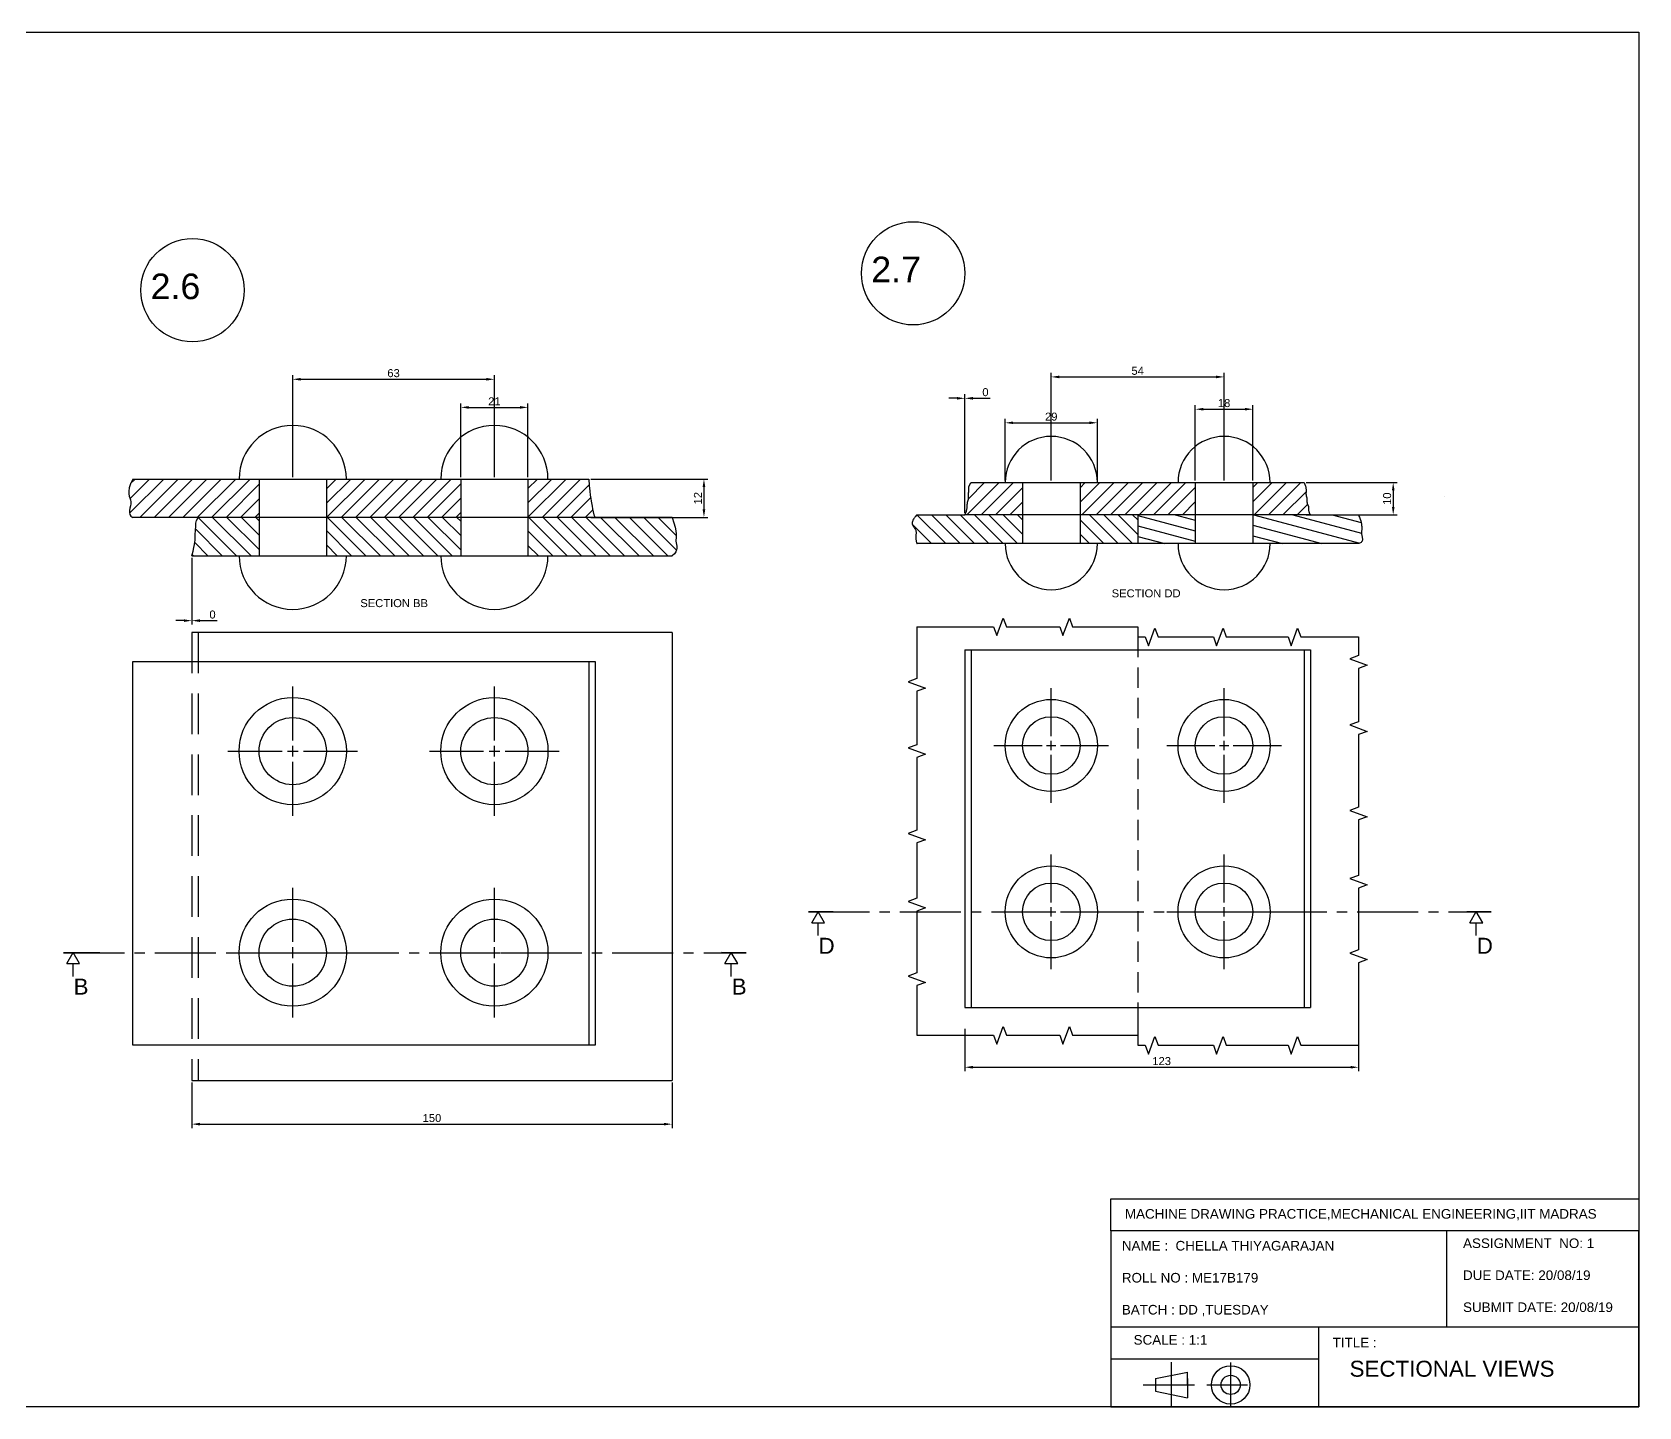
# Model space of a CAD drawing. Header units: millimetres. Extents: x 3067 to 6578, y 1382 to 1935.
# Drawn here: x 6076 to 6578, y 1505 to 1935 of the extents above; entities that cross this region are included whole.
import ezdxf

# ---------------------------------------------------------------- set-up
doc = ezdxf.new("R2010")
doc.units = ezdxf.units.MM
for name, pattern in [('CENTER', [50.8, 31.75, -6.35, 6.35, -6.35]), ('CENTER2', [28.575, 19.05, -3.175, 3.175, -3.175]), ('DASHED', [19.05, 12.7, -6.35]), ('HIDDEN', [9.525, 6.35, -3.175])]:
    doc.linetypes.add(name, pattern=pattern)
doc.styles.get("Standard").update_dxf_attribs({"font": 'arial.ttf'})
doc.dimstyles.new('chella', dxfattribs={"dimtxt": 2.5, "dimasz": 2.5, "dimexe": 1.25, "dimexo": 0.625, "dimtad": 1, "dimdec": 0, "dimtxsty": 'Standard', "dimcen": 2.5, "dimclrd": 3, "dimclre": 3, "dimclrt": 4, "dimadec": 0, "dimazin": 0, "dimtfac": 1, "dimtdec": 0, "dimtmove": 0, "dimatfit": 3, "dimfxl": 1, "dimarcsym": 0})
pattern_1 = [(135, (-13684.0296, -9040.3684), (-2.24506403, -2.24506403), [])]

# ---------------------------------------------------------------- blocks, each defined once
blk = doc.blocks.new('*U44')
at = {"color": 0, "linetype": 'CENTER2', "transparency": 16777216}
for p, q in [((0, 3.35), (0, 20.25)), ((-20.25, 0), (-3.35, 0)), ((3.35, 0), (20.25, 0)), ((0, -20.25), (0, -3.35))]:
    blk.add_line(p, q, dxfattribs=at)
at = {"color": 0, "linetype": 'Continuous', "transparency": 16777216}
for p, q in [((-1.675, 0), (1.675, 0)), ((0, -1.675), (0, 1.675))]:
    blk.add_line(p, q, dxfattribs=at)
blk = doc.blocks.new('*U45')
at = {"color": 0, "linetype": 'CENTER2', "transparency": 16777216}
for p, q in [((0, 3.35), (0, 20.25)), ((-20.25, 0), (-3.35, 0)), ((3.35, 0), (20.25, 0)), ((0, -20.25), (0, -3.35))]:
    blk.add_line(p, q, dxfattribs=at)
at = {"color": 0, "linetype": 'Continuous', "transparency": 16777216}
for p, q in [((-1.675, 0), (1.675, 0)), ((0, -1.675), (0, 1.675))]:
    blk.add_line(p, q, dxfattribs=at)
blk = doc.blocks.new('*U46')
at = {"color": 0, "linetype": 'CENTER2', "transparency": 16777216}
for p, q in [((0, 3.35), (0, 20.25)), ((-20.25, 0), (-3.35, 0)), ((3.35, 0), (20.25, 0)), ((0, -20.25), (0, -3.35))]:
    blk.add_line(p, q, dxfattribs=at)
at = {"color": 0, "linetype": 'Continuous', "transparency": 16777216}
for p, q in [((-1.675, 0), (1.675, 0)), ((0, -1.675), (0, 1.675))]:
    blk.add_line(p, q, dxfattribs=at)
blk = doc.blocks.new('*U35')
at = {"color": 0, "linetype": 'CENTER2', "transparency": 16777216}
for p, q in [((0, 3.35), (0, 20.25)), ((-20.25, 0), (-3.35, 0)), ((3.35, 0), (20.25, 0)), ((0, -20.25), (0, -3.35))]:
    blk.add_line(p, q, dxfattribs=at)
at = {"color": 0, "linetype": 'Continuous', "transparency": 16777216}
for p, q in [((-1.675, 0), (1.675, 0)), ((0, -1.675), (0, 1.675))]:
    blk.add_line(p, q, dxfattribs=at)
blk = doc.blocks.new('*U36')
at = {"color": 0, "linetype": 'CENTER2', "transparency": 16777216}
blk.add_line((-91.32, 0), (121.97, 0), dxfattribs=at)
blk = doc.blocks.new('*U37')
at = {"color": 0, "linetype": 'CENTER2', "transparency": 16777216}
for p, q in [((0, 2.88), (0, 17.9)), ((-17.9, 0), (-2.88, 0)), ((2.88, 0), (17.9, 0)), ((0, -17.9), (0, -2.88))]:
    blk.add_line(p, q, dxfattribs=at)
at = {"color": 0, "linetype": 'Continuous', "transparency": 16777216}
for p, q in [((-1.44, 0), (1.44, 0)), ((0, -1.44), (0, 1.44))]:
    blk.add_line(p, q, dxfattribs=at)
blk = doc.blocks.new('*U38')
at = {"color": 0, "linetype": 'CENTER2', "transparency": 16777216}
for p, q in [((0, 2.88), (0, 17.9)), ((-17.9, 0), (-2.88, 0)), ((2.88, 0), (17.9, 0)), ((0, -17.9), (0, -2.88))]:
    blk.add_line(p, q, dxfattribs=at)
at = {"color": 0, "linetype": 'Continuous', "transparency": 16777216}
for p, q in [((-1.44, 0), (1.44, 0)), ((0, -1.44), (0, 1.44))]:
    blk.add_line(p, q, dxfattribs=at)
blk = doc.blocks.new('*U39')
at = {"color": 0, "linetype": 'CENTER2', "transparency": 16777216}
for p, q in [((0, 2.88), (0, 17.9)), ((-17.9, 0), (-2.88, 0)), ((2.88, 0), (17.9, 0)), ((0, -17.9), (0, -2.88))]:
    blk.add_line(p, q, dxfattribs=at)
at = {"color": 0, "linetype": 'Continuous', "transparency": 16777216}
for p, q in [((-1.44, 0), (1.44, 0)), ((0, -1.44), (0, 1.44))]:
    blk.add_line(p, q, dxfattribs=at)
blk = doc.blocks.new('*U40')
at = {"color": 0, "linetype": 'CENTER2', "transparency": 16777216}
for p, q in [((0, 2.88), (0, 17.9)), ((-17.9, 0), (-2.88, 0)), ((2.88, 0), (17.9, 0)), ((0, -17.9), (0, -2.88))]:
    blk.add_line(p, q, dxfattribs=at)
at = {"color": 0, "linetype": 'Continuous', "transparency": 16777216}
for p, q in [((-1.44, 0), (1.44, 0)), ((0, -1.44), (0, 1.44))]:
    blk.add_line(p, q, dxfattribs=at)
blk = doc.blocks.new('*U41')
at = {"color": 0, "linetype": 'CENTER2', "transparency": 16777216}
blk.add_line((-102.86, 0), (110.46, 0), dxfattribs=at)
blk = doc.blocks.new('*D91')
at = {"color": 3, "lineweight": -2, "transparency": 16777216}
for p, q in [((6209.59, 1795.96), (6209.59, 1818.98)), ((6212.09, 1817.73), (6228.09, 1817.73)), ((6230.59, 1795.96), (6230.59, 1818.98))]:
    blk.add_line(p, q, dxfattribs=at)
at = {"color": 3, "transparency": 16777216}
for points in [[(6212.09, 1818.15), (6212.09, 1817.31), (6209.59, 1817.73)], [(6228.09, 1818.15), (6228.09, 1817.31), (6230.59, 1817.73)]]:
    blk.add_solid(points, dxfattribs=at)
at = {"layer": 'Defpoints', "color": 0, "transparency": 16777216}
for p in [(6230.59, 1817.73), (6209.59, 1795.34), (6230.59, 1795.34)]:
    blk.add_point(p, dxfattribs=at)
at = {"color": 4, "transparency": 16777216, "insert": (6220.09, 1819.61), "char_height": 2.5, "attachment_point": 5}
blk.add_mtext('21', dxfattribs=at)
blk = doc.blocks.new('*D92')
at = {"color": 3, "lineweight": -2, "transparency": 16777216}
for p, q in [((6157.09, 1795.96), (6157.09, 1827.76)), ((6220.09, 1795.96), (6220.09, 1827.76)), ((6159.59, 1826.51), (6217.59, 1826.51))]:
    blk.add_line(p, q, dxfattribs=at)
at = {"color": 3, "transparency": 16777216}
for points in [[(6159.59, 1826.93), (6159.59, 1826.09), (6157.09, 1826.51)], [(6217.59, 1826.93), (6217.59, 1826.09), (6220.09, 1826.51)]]:
    blk.add_solid(points, dxfattribs=at)
at = {"layer": 'Defpoints', "color": 0, "transparency": 16777216}
for p in [(6220.09, 1826.51), (6157.09, 1795.34), (6220.09, 1795.34)]:
    blk.add_point(p, dxfattribs=at)
at = {"color": 4, "transparency": 16777216, "insert": (6188.59, 1828.41), "char_height": 2.5, "attachment_point": 5}
blk.add_mtext('63', dxfattribs=at)
blk = doc.blocks.new('*D93')
at = {"color": 3, "lineweight": -2, "transparency": 16777216}
for p, q in [((6250.22, 1795.34), (6286.82, 1795.34)), ((6285.57, 1792.84), (6285.57, 1785.84)), ((6250.22, 1783.34), (6286.82, 1783.34))]:
    blk.add_line(p, q, dxfattribs=at)
at = {"color": 3, "transparency": 16777216}
for points in [[(6285.15, 1792.84), (6285.98, 1792.84), (6285.57, 1795.34)], [(6285.15, 1785.84), (6285.98, 1785.84), (6285.57, 1783.34)]]:
    blk.add_solid(points, dxfattribs=at)
at = {"layer": 'Defpoints', "color": 0, "transparency": 16777216}
for p in [(6249.59, 1795.34), (6249.59, 1783.34), (6285.57, 1783.34)]:
    blk.add_point(p, dxfattribs=at)
at = {"color": 4, "transparency": 16777216, "insert": (6283.69, 1789.34), "char_height": 2.5, "attachment_point": 5, "rotation": 90}
blk.add_mtext('12', dxfattribs=at)
blk = doc.blocks.new('*D94')
at = {"color": 3, "lineweight": -2, "transparency": 16777216}
for p, q in [((6125.59, 1770.71), (6125.59, 1749.82)), ((6125.59, 1770.71), (6125.59, 1749.82)), ((6123.09, 1751.07), (6120.59, 1751.07)), ((6128.09, 1751.07), (6133.47, 1751.07))]:
    blk.add_line(p, q, dxfattribs=at)
at = {"color": 3, "transparency": 16777216}
for points in [[(6123.09, 1751.48), (6123.09, 1750.65), (6125.59, 1751.07)], [(6128.09, 1751.48), (6128.09, 1750.65), (6125.59, 1751.07)]]:
    blk.add_solid(points, dxfattribs=at)
at = {"layer": 'Defpoints', "color": 0, "transparency": 16777216}
for p in [(6125.59, 1771.34), (6125.59, 1771.34), (6125.59, 1751.07)]:
    blk.add_point(p, dxfattribs=at)
at = {"color": 4, "transparency": 16777216, "insert": (6132.03, 1752.97), "char_height": 2.5, "attachment_point": 5}
blk.add_mtext('0', dxfattribs=at)
blk = doc.blocks.new('*D95')
at = {"color": 3, "lineweight": -2, "transparency": 16777216}
for p, q in [((6125.59, 1606.73), (6125.59, 1592.43)), ((6275.59, 1606.73), (6275.59, 1592.43)), ((6128.09, 1593.68), (6273.09, 1593.68))]:
    blk.add_line(p, q, dxfattribs=at)
at = {"color": 3, "transparency": 16777216}
for points in [[(6128.09, 1594.1), (6128.09, 1593.27), (6125.59, 1593.68)], [(6273.09, 1594.1), (6273.09, 1593.27), (6275.59, 1593.68)]]:
    blk.add_solid(points, dxfattribs=at)
at = {"layer": 'Defpoints', "color": 0, "transparency": 16777216}
for p in [(6125.59, 1607.36), (6275.59, 1607.36), (6275.59, 1593.68)]:
    blk.add_point(p, dxfattribs=at)
at = {"color": 4, "transparency": 16777216, "insert": (6200.59, 1595.58), "char_height": 2.5, "attachment_point": 5}
blk.add_mtext('150', dxfattribs=at)
blk = doc.blocks.new('*D96')
at = {"color": 3, "lineweight": -2, "transparency": 16777216}
for p, q in [((6367.08, 1623.5), (6367.08, 1610.22)), ((6490.08, 1623.5), (6490.08, 1610.22)), ((6369.58, 1611.47), (6487.58, 1611.47))]:
    blk.add_line(p, q, dxfattribs=at)
at = {"color": 3, "transparency": 16777216}
for points in [[(6369.58, 1611.89), (6369.58, 1611.06), (6367.08, 1611.47)], [(6487.58, 1611.89), (6487.58, 1611.06), (6490.08, 1611.47)]]:
    blk.add_solid(points, dxfattribs=at)
at = {"layer": 'Defpoints', "color": 0, "transparency": 16777216}
for p in [(6367.08, 1624.13), (6490.08, 1624.13), (6490.08, 1611.47)]:
    blk.add_point(p, dxfattribs=at)
at = {"color": 4, "transparency": 16777216, "insert": (6428.58, 1613.38), "char_height": 2.5, "attachment_point": 5}
blk.add_mtext('123', dxfattribs=at)
blk = doc.blocks.new('*D97')
at = {"color": 3, "lineweight": -2, "transparency": 16777216}
for p, q in [((6439.08, 1794.88), (6439.08, 1818.4)), ((6457.08, 1794.87), (6457.08, 1818.4)), ((6441.58, 1817.15), (6454.58, 1817.15))]:
    blk.add_line(p, q, dxfattribs=at)
at = {"color": 3, "transparency": 16777216}
for points in [[(6441.58, 1817.57), (6441.58, 1816.74), (6439.08, 1817.15)], [(6454.58, 1817.57), (6454.58, 1816.74), (6457.08, 1817.15)]]:
    blk.add_solid(points, dxfattribs=at)
at = {"layer": 'Defpoints', "color": 0, "transparency": 16777216}
for p in [(6457.08, 1817.15), (6439.08, 1794.25), (6457.08, 1794.25)]:
    blk.add_point(p, dxfattribs=at)
at = {"color": 4, "transparency": 16777216, "insert": (6448.08, 1819.06), "char_height": 2.5, "attachment_point": 5}
blk.add_mtext('18', dxfattribs=at)
blk = doc.blocks.new('*D98')
at = {"color": 3, "lineweight": -2, "transparency": 16777216}
for p, q in [((6379.68, 1794.88), (6379.68, 1814.16)), ((6382.18, 1812.91), (6405.98, 1812.91)), ((6408.48, 1794.88), (6408.48, 1814.16))]:
    blk.add_line(p, q, dxfattribs=at)
at = {"color": 3, "transparency": 16777216}
for points in [[(6382.18, 1813.33), (6382.18, 1812.5), (6379.68, 1812.91)], [(6405.98, 1813.33), (6405.98, 1812.5), (6408.48, 1812.91)]]:
    blk.add_solid(points, dxfattribs=at)
at = {"layer": 'Defpoints', "color": 0, "transparency": 16777216}
for p in [(6408.48, 1812.91), (6379.68, 1794.25), (6408.48, 1794.25)]:
    blk.add_point(p, dxfattribs=at)
at = {"color": 4, "transparency": 16777216, "insert": (6394.08, 1814.82), "char_height": 2.5, "attachment_point": 5}
blk.add_mtext('29', dxfattribs=at)
blk = doc.blocks.new('*D99')
at = {"color": 3, "lineweight": -2, "transparency": 16777216}
for p, q in [((6394.08, 1794.88), (6394.08, 1828.5)), ((6448.08, 1794.88), (6448.08, 1828.5)), ((6396.58, 1827.25), (6445.58, 1827.25))]:
    blk.add_line(p, q, dxfattribs=at)
at = {"color": 3, "transparency": 16777216}
for points in [[(6396.58, 1827.66), (6396.58, 1826.83), (6394.08, 1827.25)], [(6445.58, 1827.66), (6445.58, 1826.83), (6448.08, 1827.25)]]:
    blk.add_solid(points, dxfattribs=at)
at = {"layer": 'Defpoints', "color": 0, "transparency": 16777216}
for p in [(6448.08, 1827.25), (6394.08, 1794.25), (6448.08, 1794.25)]:
    blk.add_point(p, dxfattribs=at)
at = {"color": 4, "transparency": 16777216, "insert": (6421.08, 1829.14), "char_height": 2.5, "attachment_point": 5}
blk.add_mtext('54', dxfattribs=at)
blk = doc.blocks.new('*D100')
at = {"color": 3, "lineweight": -2, "transparency": 16777216}
for p, q in [((6473.7, 1794.25), (6502.17, 1794.25)), ((6500.92, 1791.75), (6500.92, 1786.63)), ((6473.7, 1784.13), (6502.17, 1784.13))]:
    blk.add_line(p, q, dxfattribs=at)
at = {"color": 3, "transparency": 16777216}
for points in [[(6500.51, 1791.75), (6501.34, 1791.75), (6500.92, 1794.25)], [(6500.51, 1786.63), (6501.34, 1786.63), (6500.92, 1784.13)]]:
    blk.add_solid(points, dxfattribs=at)
at = {"layer": 'Defpoints', "color": 0, "transparency": 16777216}
for p in [(6473.08, 1794.25), (6473.08, 1784.13), (6500.92, 1784.13)]:
    blk.add_point(p, dxfattribs=at)
at = {"color": 4, "transparency": 16777216, "insert": (6499.02, 1789.19), "char_height": 2.5, "attachment_point": 5, "rotation": 90}
blk.add_mtext('10', dxfattribs=at)
blk = doc.blocks.new('*D101')
at = {"color": 3, "lineweight": -2, "transparency": 16777216}
for p, q in [((6364.58, 1820.57), (6362.08, 1820.57)), ((6367.08, 1784.75), (6367.08, 1821.82)), ((6367.08, 1784.75), (6367.08, 1821.82)), ((6369.58, 1820.57), (6374.96, 1820.57))]:
    blk.add_line(p, q, dxfattribs=at)
at = {"color": 3, "transparency": 16777216}
for points in [[(6364.58, 1820.98), (6364.58, 1820.15), (6367.08, 1820.57)], [(6369.58, 1820.98), (6369.58, 1820.15), (6367.08, 1820.57)]]:
    blk.add_solid(points, dxfattribs=at)
at = {"layer": 'Defpoints', "color": 0, "transparency": 16777216}
for p in [(6367.08, 1820.57), (6367.08, 1784.13), (6367.08, 1784.13)]:
    blk.add_point(p, dxfattribs=at)
at = {"color": 4, "transparency": 16777216, "insert": (6373.52, 1822.47), "char_height": 2.5, "attachment_point": 5}
blk.add_mtext('0', dxfattribs=at)

msp = doc.modelspace()

# ---------------------------------------------------------------- hatches: boundary and pattern name
h = msp.add_hatch()
h.set_pattern_fill('ANSI31', color=3)
h.set_pattern_definition([(45, (-13561.796, -9100.5875), (-2.24506403, 2.24506403), [])])
edge = h.paths.add_edge_path()
edge.add_line((6107.09, 1783.34), (6146.59, 1783.34))
edge.add_line((6146.59, 1783.34), (6146.59, 1795.34))
edge.add_line((6146.59, 1795.34), (6107.09, 1795.34))
edge.add_spline(control_points=[(6107.09, 1795.34), (6104.75, 1790.82), (6108.03, 1788.97), (6105.16, 1784.25), (6107.09, 1783.34)], knot_values=[0, 0, 0, 0, 1, 2, 2, 2, 2], degree=3, periodic=0)
h.paths.add_polyline_path([(6167.59, 1783.34), (6209.59, 1783.34), (6209.59, 1795.34), (6167.59, 1795.34)])
edge = h.paths.add_edge_path()
edge.add_spline(control_points=[(6251.59, 1783.34), (6250.93, 1784.37), (6250.75, 1786.99), (6250.05, 1789.18), (6249.59, 1795.34)], knot_values=[0, 0, 0, 0, 1, 2, 2, 2, 2], degree=3, periodic=0)
edge.add_line((6249.59, 1795.34), (6230.59, 1795.34))
edge.add_line((6230.59, 1795.34), (6230.59, 1783.34))
edge.add_line((6230.59, 1783.34), (6251.59, 1783.34))
at = {"linetype": 'DASHED'}
h = msp.add_hatch(dxfattribs=at)
h.set_pattern_fill('ANSI31', color=3)
h.set_pattern_definition([(45, (-13684.0296, -9040.3684), (-2.24506403, 2.24506403), [])])
edge = h.paths.add_edge_path()
edge.add_spline(control_points=[(6369.02, 1794.21), (6369.02, 1794.17), (6368.06, 1792.81), (6368.47, 1791.7), (6368.07, 1790.57), (6368.39, 1788.88), (6367.68, 1788.04), (6367.94, 1785.8), (6367.08, 1784.13)], knot_values=[0, 0, 0, 0, 0.944128, 1.944128, 2.944128, 3.944128, 4.944128, 5.944128, 5.944128, 5.944128, 5.944128], degree=3, periodic=0)
edge.add_line((6367.08, 1784.13), (6385.08, 1784.13))
edge.add_line((6385.08, 1784.13), (6385.08, 1794.22))
edge.add_line((6385.08, 1794.22), (6369.02, 1794.21))
h.paths.add_polyline_path([(6439.08, 1784.13), (6439.08, 1794.24), (6403.08, 1794.22), (6403.08, 1784.13)])
edge = h.paths.add_edge_path()
edge.add_line((6457.08, 1794.25), (6457.08, 1784.13))
edge.add_line((6457.08, 1784.13), (6475.08, 1784.13))
edge.add_spline(control_points=[(6475.08, 1784.13), (6474.23, 1785.33), (6474.73, 1786.81), (6473.85, 1787.48), (6474.08, 1789.41), (6473.43, 1790.55), (6473.92, 1792.56), (6473.08, 1794.25)], knot_values=[0, 0, 0, 0, 1, 2, 3, 4, 5, 5, 5, 5], degree=3, periodic=0)
edge.add_line((6473.08, 1794.25), (6457.08, 1794.25))
h = msp.add_hatch()
h.set_pattern_fill('ANSI31', color=3, angle=90)
h.set_pattern_definition([(135, (-13561.796, -9100.5875), (-2.24506403, -2.24506403), [])])
h.paths.add_polyline_path([(6167.59, 1783.34), (6167.59, 1771.34), (6209.59, 1771.34), (6209.59, 1783.34)])
edge = h.paths.add_edge_path()
edge.add_line((6146.59, 1783.34), (6127.59, 1783.34))
edge.add_spline(control_points=[(6127.59, 1783.34), (6126.62, 1781.91), (6126.96, 1780.26), (6126.45, 1777.73), (6126.7, 1775.45), (6125.59, 1771.34)], knot_values=[0, 0, 0, 0, 1, 2, 3, 3, 3, 3], degree=3, periodic=0)
edge.add_line((6125.59, 1771.34), (6146.59, 1771.34))
edge.add_line((6146.59, 1771.34), (6146.59, 1783.34))
edge = h.paths.add_edge_path()
edge.add_spline(control_points=[(6275.59, 1771.34), (6277.94, 1773.02), (6275.87, 1776.06), (6277.53, 1778.32), (6275.59, 1783.34)], knot_values=[0, 0, 0, 0, 1, 2, 2, 2, 2], degree=3, periodic=0)
edge.add_line((6275.59, 1783.34), (6257.09, 1783.34))
edge.add_line((6257.09, 1783.34), (6230.59, 1783.34))
edge.add_line((6230.59, 1783.34), (6230.59, 1771.34))
edge.add_line((6230.59, 1771.34), (6275.59, 1771.34))
h = msp.add_hatch(dxfattribs=at)
h.set_pattern_fill('ANSI31', color=3, angle=90)
h.set_pattern_definition(pattern_1)
edge = h.paths.add_edge_path()
edge.add_line((6385.08, 1775.13), (6385.08, 1784.13))
edge.add_line((6385.08, 1784.13), (6367.08, 1784.13))
edge.add_line((6367.08, 1784.13), (6352.08, 1784.13))
edge.add_spline(control_points=[(6352.08, 1784.13), (6349.54, 1781.41), (6352.38, 1779.89), (6351.46, 1777.18), (6352.08, 1775.13), (6352.08, 1775.13)], knot_values=[0, 0, 0, 0, 1, 2, 3, 3, 3, 3], degree=3, periodic=0)
edge.add_line((6352.08, 1775.13), (6385.08, 1775.13))
h = msp.add_hatch(dxfattribs=at)
h.set_pattern_fill('ANSI31', color=3, angle=90)
h.set_pattern_definition(pattern_1)
h.paths.add_polyline_path([(6403.08, 1784.13), (6403.08, 1775.13), (6421.08, 1775.13), (6421.08, 1784.13)])
h = msp.add_hatch(dxfattribs=at)
h.set_pattern_fill('ANSI31', color=3, angle=120)
h.set_pattern_definition([(165, (-13684.0296, -9040.3684), (-0.82175047, -3.0668145), [])])
h.paths.add_polyline_path([(6421.08, 1784.13), (6421.08, 1775.13), (6439.08, 1775.13), (6439.08, 1784.13)])
edge = h.paths.add_edge_path()
edge.add_line((6457.08, 1784.13), (6457.08, 1775.13))
edge.add_line((6457.08, 1775.13), (6490.08, 1775.13))
edge.add_spline(control_points=[(6490.08, 1775.13), (6492.02, 1775.65), (6490.16, 1778.63), (6491.69, 1780.21), (6490.08, 1784.13)], knot_values=[0, 0, 0, 0, 1, 2, 2, 2, 2], degree=3, periodic=0)
edge.add_line((6490.08, 1784.13), (6475.08, 1784.13))
edge.add_line((6475.08, 1784.13), (6457.08, 1784.13))

# ---------------------------------------------------------------- linework, layer by layer
at = {"color": 4}
for p, q in [((6107.09, 1795.34), (6249.59, 1795.34)), ((6146.59, 1795.34), (6146.59, 1771.34)), ((6167.59, 1795.34), (6167.59, 1771.34)), ((6209.59, 1795.34), (6209.59, 1771.34)), ((6230.59, 1795.34), (6230.59, 1771.34)), ((6369.02, 1794.21), (6473.08, 1794.25)), ((6385.08, 1794.25), (6385.08, 1775.17)), ((6403.08, 1794.25), (6403.08, 1775.13)), ((6439.08, 1794.25), (6439.08, 1775.13)), ((6457.08, 1794.25), (6457.08, 1775.13)), ((6517.08, 1789.75), (6517.08, 1789.75)), ((6257.09, 1783.34), (6107.09, 1783.34)), ((6275.59, 1783.34), (6257.09, 1783.34)), ((6352.08, 1784.13), (6367.08, 1784.13)), ((6475.08, 1784.13), (6367.08, 1784.13)), ((6421.08, 1784.13), (6421.08, 1775.13)), ((6475.08, 1784.13), (6490.08, 1784.13)), ((6490.08, 1775.13), (6352.08, 1775.13)), ((6125.59, 1771.34), (6275.59, 1771.34)), ((6275.59, 1747.36), (6125.59, 1747.36)), ((6275.59, 1747.36), (6275.59, 1607.36)), ((6421.08, 1749.13), (6421.08, 1745.98)), ((6367.08, 1741.95), (6475.08, 1741.95)), ((6367.08, 1741.95), (6367.08, 1630.13)), ((6367.08, 1741.95), (6475.08, 1741.95)), ((6369.08, 1741.95), (6369.08, 1630.13)), ((6473.08, 1741.95), (6473.08, 1630.13)), ((6475.08, 1741.95), (6475.08, 1630.13)), ((6107.09, 1618.34), (6107.09, 1738.34)), ((6107.09, 1738.34), (6251.59, 1738.34)), ((6249.59, 1738.34), (6249.59, 1618.34)), ((6251.59, 1738.34), (6251.59, 1618.34)), ((6352.08, 1630.13), (6352.08, 1621.47)), ((6367.08, 1630.13), (6475.08, 1630.13)), ((6421.08, 1630.13), (6421.08, 1621.47)), ((6352.08, 1621.47), (6367.08, 1621.47)), ((6421.08, 1621.47), (6421.08, 1618.33)), ((6251.59, 1618.34), (6107.09, 1618.34)), ((6125.59, 1607.36), (6275.59, 1607.36)), ((6577.67, 1530.31), (6577.67, 1560.31)), ((6577.67, 1505.31), (6577.67, 1530.31)), ((6412.67, 1505.31), (6477.67, 1505.31)), ((6477.67, 1505.31), (6577.67, 1505.31))]:
    msp.add_line(p, q, dxfattribs=at)
at = {"color": 4, "linetype": 'DASHED'}
for p, q in [((6125.59, 1747.36), (6125.59, 1607.36)), ((6127.59, 1747.36), (6127.59, 1607.36))]:
    msp.add_line(p, q, dxfattribs=at)
at = {"color": 4, "linetype": 'HIDDEN'}
msp.add_line((6421.08, 1745.98), (6421.08, 1630.13), dxfattribs=at)
at = {"color": 6}
for p, q in [((6325.89, 1660.03), (6318.22, 1660.04)), ((6319.23, 1656.62), (6321.23, 1660.09)), ((6319.23, 1656.62), (6323.23, 1656.62)), ((6321.13, 1656.69), (6321.13, 1652.62)), ((6531.54, 1660.04), (6523.87, 1660.05)), ((6524.88, 1656.63), (6526.88, 1660.1)), ((6524.88, 1656.63), (6528.88, 1656.63)), ((6526.78, 1656.7), (6526.78, 1652.63)), ((6093.14, 1647.27), (6085.47, 1647.28)), ((6086.49, 1643.86), (6088.49, 1647.33)), ((6298.77, 1647.28), (6291.1, 1647.3)), ((6292.11, 1643.88), (6294.11, 1647.34)), ((6086.49, 1643.86), (6090.49, 1643.86)), ((6088.39, 1643.93), (6088.38, 1639.86)), ((6292.11, 1643.88), (6296.11, 1643.88)), ((6294.01, 1643.94), (6294.01, 1639.87)), ((6412.67, 1570.31), (6577.67, 1570.31)), ((6412.67, 1560.31), (6412.67, 1570.31)), ((6577.67, 1560.31), (6412.67, 1560.31)), ((6412.67, 1560.31), (6412.67, 1530.31)), ((6517.67, 1530.31), (6517.67, 1560.31)), ((6412.67, 1530.31), (6577.67, 1530.31)), ((6412.67, 1530.31), (6412.67, 1520.31)), ((6477.67, 1520.31), (6477.67, 1530.31)), ((6412.67, 1520.31), (6477.67, 1520.31)), ((6412.67, 1520.31), (6412.67, 1505.31)), ((6477.67, 1505.31), (6477.67, 1520.31))]:
    msp.add_line(p, q, dxfattribs=at)
for p, q in [((6323.23, 1656.62), (6321.23, 1660.09)), ((6528.88, 1656.63), (6526.88, 1660.1)), ((6090.49, 1643.86), (6088.49, 1647.33)), ((6296.11, 1643.88), (6294.11, 1647.34))]:
    msp.add_line(p, q)
at = {"color": 1}
for p, q in [((6325.72, 1660.05), (6329.6, 1660.05)), ((6092.97, 1647.29), (6096.85, 1647.29))]:
    msp.add_line(p, q, dxfattribs=at)
at = {"color": 4, "ltscale": 2}
msp.add_line((6577.67, 1570.31), (6577.67, 1560.31), dxfattribs=at)
at = {"color": 4, "ltscale": 0.2}
for p, q in [((6426.65, 1514.18), (6436.65, 1516.18)), ((6436.65, 1512.18), (6436.65, 1516.18)), ((6426.65, 1514.18), (6426.65, 1510.18)), ((6436.65, 1514.18), (6436.65, 1510.18)), ((6436.65, 1512.18), (6436.65, 1508.18)), ((6450.13, 1512.18), (6450.13, 1512.18)), ((6426.65, 1510.18), (6436.65, 1508.18))]:
    msp.add_line(p, q, dxfattribs=at)
at = {"color": 4, "linetype": 'CENTER', "ltscale": 2}
for p, q in [((6431.51, 1519.29), (6431.51, 1505.31)), ((6450.13, 1519.15), (6450.13, 1505.59)), ((6422.75, 1512.18), (6438.79, 1512.18))]:
    msp.add_line(p, q, dxfattribs=at)
at = {"color": 4, "linetype": 'HIDDEN', "ltscale": 2}
msp.add_line((6442.65, 1512.18), (6457.72, 1512.18), dxfattribs=at)
at = {"color": 6}
msp.add_lwpolyline([(6577.67, 1505.31), (5597.78, 1505.31), (5597.78, 1935.03), (6577.67, 1935.03)], close=True, dxfattribs=at)
at = {"color": 4, "linetype": 'Continuous'}
for points in [[(6352.08, 1749.13), (6352.08, 1732.97), (6349.33, 1731.97), (6354.82, 1729.97), (6352.08, 1728.97), (6352.08, 1719.98)], [(6352.08, 1749.13), (6376.06, 1749.13), (6377.06, 1746.38), (6379.06, 1751.88), (6380.06, 1749.13), (6389.05, 1749.13)], [(6388.07, 1749.13), (6396.74, 1749.13), (6397.74, 1746.38), (6399.74, 1751.88), (6400.74, 1749.13), (6421.08, 1749.13)], [(6421.08, 1745.98), (6423.44, 1745.98), (6424.44, 1743.24), (6426.44, 1748.73), (6427.44, 1745.98), (6442.72, 1745.98)], [(6433.83, 1745.98), (6444.76, 1745.98), (6445.76, 1743.24), (6447.76, 1748.73), (6448.76, 1745.98), (6459.69, 1745.98)], [(6458.44, 1745.98), (6468.05, 1745.98), (6469.05, 1743.24), (6471.05, 1748.73), (6472.05, 1745.98), (6490.08, 1745.98)], [(6490.08, 1745.98), (6490.08, 1740.14), (6487.33, 1739.14), (6492.82, 1737.14), (6490.08, 1736.14), (6490.08, 1727.16)], [(6490.08, 1728.13), (6490.08, 1719.46), (6487.33, 1718.46), (6492.82, 1716.46), (6490.08, 1715.46), (6490.08, 1706.79)], [(6352.08, 1720.96), (6352.08, 1712.29), (6349.33, 1711.29), (6354.82, 1709.29), (6352.08, 1708.29), (6352.08, 1699.62)], [(6490.08, 1708.04), (6490.08, 1692.76), (6487.33, 1691.76), (6492.82, 1689.76), (6490.08, 1688.76), (6490.08, 1673.48)], [(6352.08, 1700.87), (6352.08, 1685.58), (6349.33, 1684.58), (6354.82, 1682.58), (6352.08, 1681.58), (6352.08, 1666.3)], [(6490.08, 1682.37), (6490.08, 1671.44), (6487.33, 1670.44), (6492.82, 1668.44), (6490.08, 1667.44), (6490.08, 1656.52)], [(6352.08, 1675.19), (6352.08, 1664.27), (6349.33, 1663.27), (6354.82, 1661.27), (6352.08, 1660.27), (6352.08, 1649.34)], [(6490.08, 1657.77), (6490.08, 1648.15), (6487.33, 1647.15), (6492.82, 1645.15), (6490.08, 1644.15), (6490.08, 1618.33)], [(6352.08, 1650.59), (6352.08, 1640.97), (6349.33, 1639.97), (6354.82, 1637.97), (6352.08, 1636.97), (6352.08, 1630.13)], [(6367.08, 1621.47), (6376.06, 1621.47), (6377.06, 1618.73), (6379.06, 1624.22), (6380.06, 1621.47), (6389.05, 1621.47)], [(6388.07, 1621.47), (6396.74, 1621.47), (6397.74, 1618.73), (6399.74, 1624.22), (6400.74, 1621.47), (6421.08, 1621.47)], [(6421.08, 1618.33), (6423.44, 1618.33), (6424.44, 1615.58), (6426.44, 1621.08), (6427.44, 1618.33), (6442.72, 1618.33)], [(6433.83, 1618.33), (6444.76, 1618.33), (6445.76, 1615.58), (6447.76, 1621.08), (6448.76, 1618.33), (6459.69, 1618.33)], [(6458.44, 1618.33), (6468.05, 1618.33), (6469.05, 1615.58), (6471.05, 1621.08), (6472.05, 1618.33), (6490.08, 1618.33)]]:
    msp.add_lwpolyline(points, dxfattribs=at)
at = {"color": 4, "lineweight": 25}
for centre in [(6350.91, 1859.63), (6125.76, 1854.36)]:
    msp.add_circle(centre, 16.14, dxfattribs=at)
at = {"color": 4}
for centre, radius in [((6157.09, 1710.28), 16.75), ((6220.09, 1710.28), 16.75), ((6394.08, 1712.04), 14.4), ((6448.08, 1712.04), 14.4), ((6157.09, 1710.28), 10.5), ((6220.09, 1710.28), 10.5), ((6394.08, 1712.04), 9), ((6448.08, 1712.04), 9), ((6394.08, 1660.04), 14.4), ((6448.08, 1660.04), 14.4), ((6394.08, 1660.04), 9), ((6448.08, 1660.04), 9), ((6157.09, 1647.28), 16.75), ((6220.09, 1647.28), 16.75), ((6157.09, 1647.28), 10.5), ((6220.09, 1647.28), 10.5)]:
    msp.add_circle(centre, radius, dxfattribs=at)
at = {"color": 4, "ltscale": 0.2}
for radius in [6, 3]:
    msp.add_circle((6450.13, 1512.18), radius, dxfattribs=at)
at = {"color": 4}
for centre, radius, start, end in [((6157.09, 1795.34), 16.75, 0, 180), ((6220.09, 1795.34), 16.75, 0, 180), ((6394.08, 1794.25), 14.4, 0, 180), ((6448.08, 1794.25), 14.4, 0, 180), ((6394.08, 1775.13), 14.4, 180, 0), ((6448.08, 1775.13), 14.4, 180, 0), ((6157.09, 1771.34), 16.75, 180, 0), ((6220.09, 1771.34), 16.75, 180, 0)]:
    msp.add_arc(centre, radius, start, end, dxfattribs=at)
for points in [[(6107.09, 1795.34), (6104.75, 1790.82), (6108.03, 1788.97), (6105.16, 1784.25), (6107.09, 1783.34)], [(6249.59, 1795.34), (6250.05, 1789.18), (6250.75, 1786.99), (6250.93, 1784.37), (6251.59, 1783.34)], [(6125.59, 1771.34), (6126.7, 1775.45), (6126.45, 1777.73), (6126.96, 1780.26), (6126.62, 1781.91), (6127.59, 1783.34)], [(6275.59, 1783.34), (6277.53, 1778.32), (6275.87, 1776.06), (6277.94, 1773.02), (6275.59, 1771.34)]]:
    msp.add_open_spline(points, degree=3, dxfattribs=at)
at = {"color": 4, "linetype": 'DASHED'}
for points in [[(6367.08, 1784.13), (6367.94, 1785.8), (6367.68, 1788.04), (6368.39, 1788.88), (6368.07, 1790.57), (6368.47, 1791.7), (6368.05, 1792.83), (6369.08, 1794.25), (6369.02, 1794.21)], [(6473.08, 1794.25), (6473.92, 1792.56), (6473.43, 1790.55), (6474.08, 1789.41), (6473.85, 1787.48), (6474.73, 1786.81), (6474.23, 1785.33), (6475.08, 1784.13)], [(6352.08, 1784.13), (6349.54, 1781.41), (6352.38, 1779.89), (6351.46, 1777.18), (6352.08, 1775.13), (6352.08, 1775.13)], [(6490.08, 1784.13), (6491.69, 1780.21), (6490.16, 1778.63), (6492.02, 1775.65), (6490.08, 1775.13)]]:
    msp.add_open_spline(points, degree=3, dxfattribs=at)
at = {"color": 6}
for points in [[(6319.23, 1656.62), (6323.23, 1656.62), (6321.23, 1660.09), (6319.23, 1656.62)], [(6524.88, 1656.63), (6528.88, 1656.63), (6526.88, 1660.1), (6524.88, 1656.63)], [(6086.49, 1643.86), (6090.49, 1643.86), (6088.49, 1647.33), (6086.49, 1643.86)], [(6292.11, 1643.88), (6296.11, 1643.88), (6294.11, 1647.34), (6292.11, 1643.88)]]:
    msp.add_solid(points, dxfattribs=at)

# ---------------------------------------------------------------- block references
at = {"color": 1, "linetype": 'CENTER2'}
for name, p in [('*U44', (6157.09, 1710.28)), ('*U45', (6220.09, 1710.28)), ('*U37', (6394.08, 1712.04)), ('*U38', (6448.08, 1712.04)), ('*U39', (6394.08, 1660.04)), ('*U40', (6448.08, 1660.04)), ('*U46', (6157.09, 1647.28)), ('*U35', (6220.09, 1647.28)), ('*U41', (6421.08, 1660.04)), ('*U36', (6176.79, 1647.28))]:
    msp.add_blockref(name, p, dxfattribs=at)

# ---------------------------------------------------------------- texts
at = {"color": 4, "linetype": 'ByBlock', "ltscale": 0.2}
for s, p in [('2.7', (6337.84, 1856.84)), ('2.6', (6112.69, 1851.56))]:
    msp.add_text(s, height=8, dxfattribs=at).set_placement(p)
at = {"color": 4}
for s, p in [('SECTION BB', (6178.2, 1755.29)), ('SECTION DD', (6412.95, 1758.35))]:
    msp.add_text(s, height=2.5, dxfattribs=at).set_placement(p)
at = {"color": 6}
for s, p in [('D', (6321.37, 1646.93)), ('D', (6527.02, 1646.94)), ('B', (6088.63, 1634.17)), ('B', (6294.25, 1634.18))]:
    msp.add_text(s, height=5, dxfattribs=at).set_placement(p)
at = {"color": 4, "attachment_point": 1}
for s, width, heights, insert, char_height in [('MACHINE DRAWING PRACTICE,MECHANICAL ENGINEERING,IIT MADRAS', 164.3264, [7.38], (6417.09, 1567.14), 3), ('NAME :  CHELLA THIYAGARAJAN\\P\\PROLL NO : ME17B179\\P\\PBATCH : DD ,TUESDAY', 99.4536, [0], (6416.14, 1557.18), 3), ('ASSIGNMENT  NO: 1\\P\\PDUE DATE: 20/08/19\\P\\PSUBMIT DATE: 20/08/19', 75.9758, [0], (6522.74, 1557.96), 3), ('SCALE : 1:1', 57.1733, [0], (6419.81, 1527.76), 3), ('TITLE : ', 48.327, [0], (6482, 1526.89), 3), (' SECTIONAL VIEWS ', 87.1079, [0], (6485.34, 1519.73), 5)]:
    msp.add_mtext_dynamic_manual_height_columns(s, width=width, gutter_width=1, heights=heights, dxfattribs=dict(at, insert=insert, char_height=char_height))

# ---------------------------------------------------------------- dimensions: what is measured, and where the dimension line sits
at = {"color": 4}
for base, p1, p2, picture, middle in [((6220.09, 1826.51), (6157.09, 1795.34), (6220.09, 1795.34), '*D92', (6188.59, 1828.41)), ((6448.08, 1827.25), (6394.08, 1794.25), (6448.08, 1794.25), '*D99', (6421.08, 1829.14)), ((6367.07571569, 1820.56620005), (6367.07571569, 1784.12766736), (6367.07571569, 1784.12766736), '*D101', (6373.51585894, 1822.46763252)), ((6230.59, 1817.73), (6209.59, 1795.34), (6230.59, 1795.34), '*D91', (6220.09, 1819.61)), ((6457.08, 1817.15), (6439.08, 1794.25), (6457.08, 1794.25), '*D97', (6448.08, 1819.06)), ((6408.48, 1812.91), (6379.68, 1794.25), (6408.48, 1794.25), '*D98', (6394.08, 1814.82)), ((6125.59465772, 1751.06663616), (6125.59465772, 1771.33663046), (6125.59465772, 1771.33663046), '*D94', (6132.03480097, 1752.96806863)), ((6490.08, 1611.47), (6367.08, 1624.13), (6490.08, 1624.13), '*D96', (6428.58, 1613.38)), ((6275.59, 1593.68), (6125.59, 1607.36), (6275.59, 1607.36), '*D95', (6200.59, 1595.58))]:
    dim = msp.add_linear_dim(base=base, p1=p1, p2=p2, dimstyle='chella', dxfattribs=at)
    dim.commit()
    dim.dimension.update_dxf_attribs({"geometry": picture, "text_midpoint": middle})
for base, p1, p2, picture, middle in [((6285.57, 1783.34), (6249.59, 1795.34), (6249.59, 1783.34), '*D93', (6283.69, 1789.34)), ((6500.92, 1784.13), (6473.08, 1794.25), (6473.08, 1784.13), '*D100', (6499.02, 1789.19))]:
    dim = msp.add_linear_dim(base=base, p1=p1, p2=p2, angle=90, dimstyle='chella', dxfattribs=at)
    dim.commit()
    dim.dimension.update_dxf_attribs({"geometry": picture, "text_midpoint": middle})

doc.saveas('drawing.dxf')
